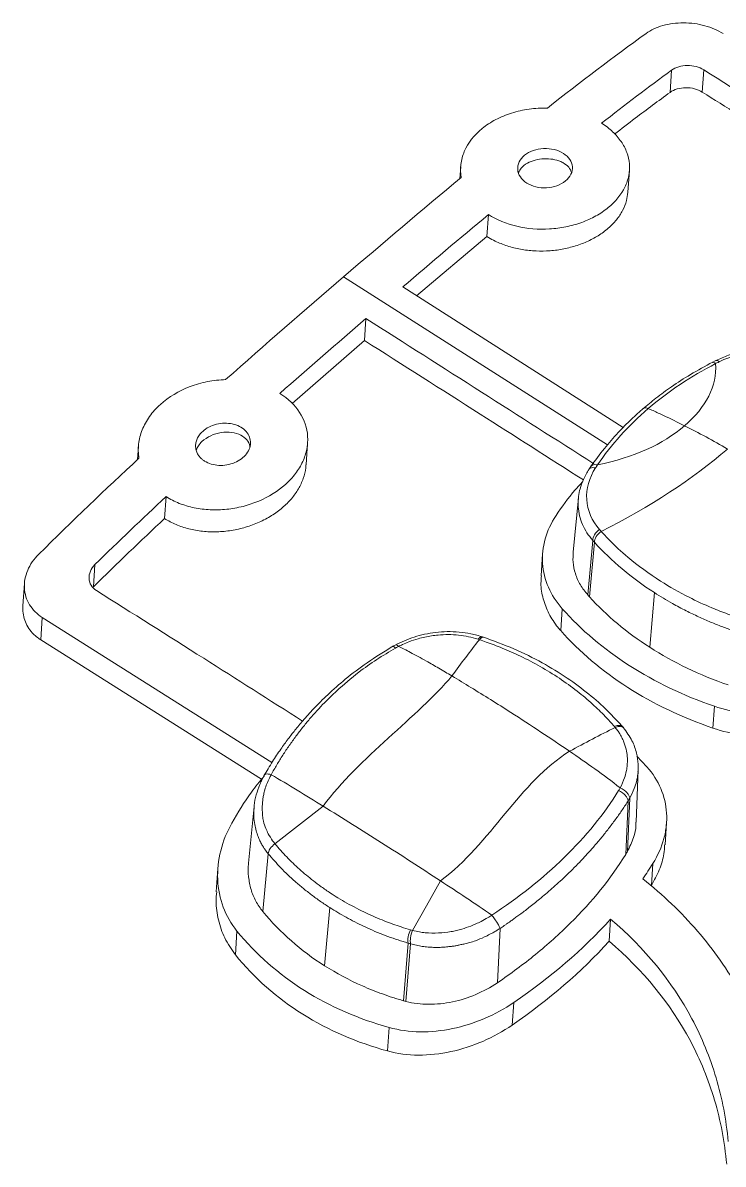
# Model space of a CAD drawing. Header units: inches. Extents: x 1631 to 3663, y 1126 to 1454.
# Drawn here: x 3488.08 to 3493.46, y 1145.9 to 1154.67 of the extents above; entities that cross this region are included whole.
import ezdxf

# ---------------------------------------------------------------- set-up
doc = ezdxf.new("R2010")
doc.units = ezdxf.units.IN
doc.header["$LTSCALE"] = 15

msp = doc.modelspace()

# ---------------------------------------------------------------- linework, layer by layer
at = {"color": 7, "linetype": 'Continuous', "lineweight": 15}
for p, q in [((3493.0544, 1154.1335), (3493.0661, 1154.3039)), ((3493.3131, 1154.3064), (3493.3014, 1154.1357)), ((3491.4463, 1153.5636), (3491.4399, 1153.4692)), ((3492.7307, 1153.365), (3492.7423, 1153.5338)), ((3491.6483, 1153.0257), (3491.6599, 1153.1942)), ((3491.6483, 1153.0257), (3491.108, 1152.5694)), ((3491.001, 1152.6376), (3492.6947, 1151.5576)), ((3490.7184, 1152.3951), (3490.7068, 1152.2268)), ((3490.1514, 1151.7427), (3490.7068, 1152.2268)), ((3493.4062, 1152.0725), (3493.378, 1152.0581)), ((3490.2594, 1151.2712), (3490.271, 1151.4397)), ((3488.9711, 1151.4126), (3488.9641, 1151.3108)), ((3492.4466, 1151.2581), (3492.4309, 1151.2347)), ((3489.1835, 1151.0263), (3489.1719, 1150.8572)), ((3492.3507, 1151.0169), (3492.3097, 1150.5999)), ((3492.4223, 1150.2713), (3492.4609, 1150.6897)), ((3492.4737, 1150.6755), (3492.4352, 1150.2569)), ((3492.0753, 1150.5869), (3492.0637, 1150.4186)), ((3488.6378, 1150.5042), (3488.6261, 1150.3339)), ((3488.096, 1150.3581), (3488.0842, 1150.1865)), ((3492.8979, 1149.8686), (3492.9344, 1150.2884)), ((3492.226, 1150.1652), (3492.2145, 1149.9969)), ((3488.2331, 1150.098), (3488.2212, 1149.9259)), ((3488.2331, 1150.098), (3489.997, 1148.9829)), ((3491.6214, 1149.946), (3491.6109, 1149.9495)), ((3488.2212, 1149.9259), (3489.9167, 1148.8546)), ((3490.9482, 1149.8882), (3490.9232, 1149.8744)), ((3493.3945, 1149.4158), (3493.383, 1149.2476)), ((3492.6986, 1149.2479), (3492.691, 1149.2569)), ((3492.8772, 1148.9497), (3492.8005, 1149.0309)), ((3492.7939, 1148.5251), (3492.8099, 1148.9305)), ((3489.8603, 1148.6448), (3489.8176, 1148.21)), ((3490.02, 1148.3582), (3490.3904, 1148.6472)), ((3492.7142, 1148.2768), (3492.7316, 1148.6871)), ((3492.7444, 1148.7082), (3492.7273, 1148.2989)), ((3493.0158, 1148.3494), (3493.0274, 1148.5182)), ((3489.9681, 1148.2822), (3489.927, 1147.8374)), ((3492.9225, 1148.2076), (3492.9109, 1148.0385)), ((3489.5816, 1148.1673), (3489.5694, 1147.9899)), ((3490.4013, 1147.4208), (3490.4403, 1147.8685)), ((3492.5864, 1147.6095), (3492.598, 1147.7795)), ((3489.7283, 1147.6875), (3489.7158, 1147.5061)), ((3491.7282, 1147.2904), (3491.7498, 1147.7085)), ((3491.0068, 1147.1521), (3491.0427, 1147.5953)), ((3491.0616, 1147.5897), (3491.0262, 1147.1468)), ((3491.8546, 1147.1393), (3491.8427, 1146.9656)), ((3490.8974, 1146.9467), (3490.885, 1146.7662))]:
    msp.add_line(p, q, dxfattribs=at)
at = {"color": 8, "linetype": 'Continuous', "lineweight": 15}
msp.add_line((3492.5734, 1151.4237), (3490.547, 1152.7151), dxfattribs=at)
at = {"color": 7, "linetype": 'Continuous', "lineweight": 15, "flags": 128}
msp.add_lwpolyline([(3491.0774, 1147.6925), (3491.1847, 1147.8828), (3491.292, 1148.0731)], dxfattribs=at)
at = {"color": 7, "linetype": 'Continuous', "lineweight": 15}
for points, knots in [([(3492.87, 1154.5855), (3492.9066, 1154.6118), (3492.9507, 1154.6325), (3493.0248, 1154.6536), (3493.0504, 1154.6589), (3493.1035, 1154.6659), (3493.1312, 1154.6677), (3493.2135, 1154.6674), (3493.2694, 1154.6598), (3493.3728, 1154.6315), (3493.4212, 1154.6107), (3493.4622, 1154.5849)], [0, 0, 0, 0, 0.25, 0.25, 0.375, 0.375, 0.5, 0.5, 0.75, 0.75, 1, 1, 1, 1]), ([(3493.0661, 1154.3039), (3493.0967, 1154.3263), (3493.141, 1154.3394), (3493.2324, 1154.3403), (3493.2789, 1154.328), (3493.3131, 1154.3064)], [0, 0, 0, 0, 0.5, 0.5, 1, 1, 1, 1]), ([(3494.9087, 1153.2954), (3494.6512, 1153.459), (3494.1193, 1153.7972), (3493.5875, 1154.1331), (3493.3131, 1154.3064)], [0, 0, 0, 0, 0.4839249, 1, 1, 1, 1]), ([(3493.3014, 1154.1357), (3493.2672, 1154.1572), (3493.2208, 1154.1696), (3493.1294, 1154.1689), (3493.085, 1154.1559), (3493.0544, 1154.1335)], [0, 0, 0, 0, 0.5, 0.5, 1, 1, 1, 1]), ([(3493.0544, 1154.1335), (3492.9652, 1154.0679), (3492.8238, 1153.9639), (3492.6812, 1153.8538), (3492.6286, 1153.8131)], [0, 0, 0, 0, 0.630648, 1, 1, 1, 1]), ([(3494.8387, 1153.1621), (3494.6922, 1153.2552), (3494.4542, 1153.4065), (3494.1247, 1153.6153), (3493.7587, 1153.847), (3493.4843, 1154.0202), (3493.3014, 1154.1357)], [0, 0, 0, 0, 0.285824, 0.464367, 0.642909, 1, 1, 1, 1]), ([(3491.4511, 1153.4786), (3491.445, 1153.5123), (3491.4439, 1153.5459), (3491.4517, 1153.613), (3491.4607, 1153.6469), (3491.5019, 1153.744), (3491.5492, 1153.8049), (3491.6425, 1153.8807), (3491.6778, 1153.9038), (3491.754, 1153.9437), (3491.7946, 1153.9604), (3491.8808, 1153.9875), (3491.9262, 1153.9977), (3492.0178, 1154.0107), (3492.0648, 1154.0136), (3492.112, 1154.0128)], [0, 0, 0, 0, 0.125, 0.125, 0.25, 0.25, 0.5, 0.5, 0.625, 0.625, 0.75, 0.75, 0.875, 0.875, 1, 1, 1, 1]), ([(3492.5283, 1153.8963), (3492.56, 1153.8762), (3492.5884, 1153.8543), (3492.6388, 1153.807), (3492.6609, 1153.7813), (3492.6975, 1153.7277), (3492.7119, 1153.7), (3492.733, 1153.6425), (3492.7396, 1153.6126), (3492.7445, 1153.5531), (3492.7428, 1153.5232), (3492.7312, 1153.4635), (3492.7212, 1153.4337), (3492.6797, 1153.348), (3492.6356, 1153.2935), (3492.5508, 1153.2241), (3492.519, 1153.2025), (3492.4506, 1153.1643), (3492.4142, 1153.1477), (3492.3372, 1153.1197), (3492.2963, 1153.1082), (3492.2137, 1153.0914), (3492.1717, 1153.0859), (3492.043, 1153.0783), (3491.9576, 1153.0856), (3491.7971, 1153.1236), (3491.7234, 1153.1539), (3491.6599, 1153.1942)], [0, 0, 0, 0, 0.0625, 0.0625, 0.125, 0.125, 0.1875, 0.1875, 0.25, 0.25, 0.3125, 0.3125, 0.375, 0.375, 0.5, 0.5, 0.5625, 0.5625, 0.625, 0.625, 0.6875, 0.6875, 0.75, 0.75, 0.875, 0.875, 1, 1, 1, 1]), ([(3491.9536, 1153.4365), (3491.9125, 1153.4626), (3491.8875, 1153.5003), (3491.8813, 1153.579), (3491.9009, 1153.6197), (3491.9742, 1153.6796), (3492.0279, 1153.6988), (3492.1391, 1153.7041), (3492.1943, 1153.6905), (3492.2765, 1153.6383), (3492.3015, 1153.6009), (3492.3077, 1153.5229), (3492.2882, 1153.4825), (3492.2149, 1153.4225), (3492.1612, 1153.403), (3492.05, 1153.3971), (3491.9948, 1153.4104), (3491.9536, 1153.4365)], [0, 0, 0, 0, 0.125, 0.125, 0.25, 0.25, 0.375, 0.375, 0.5, 0.5, 0.625, 0.625, 0.75, 0.75, 0.875, 0.875, 1, 1, 1, 1]), ([(3491.8902, 1153.5171), (3491.8961, 1153.529), (3491.9094, 1153.556), (3491.956, 1153.59), (3492.0179, 1153.6148), (3492.0871, 1153.6251), (3492.1558, 1153.6208), (3492.2031, 1153.6073), (3492.2254, 1153.5961), (3492.2304, 1153.5936)], [0, 0, 0, 0, 0.133297, 0.302092, 0.465759, 0.626513, 0.787536, 0.952285, 1, 1, 1, 1]), ([(3492.2304, 1153.5936), (3492.2476, 1153.5825), (3492.2808, 1153.5613), (3492.2919, 1153.532), (3492.2973, 1153.5179)], [0, 0, 0, 0, 0.518011, 1, 1, 1, 1]), ([(3492.7292, 1153.3651), (3492.7272, 1153.3439), (3492.7227, 1153.2965), (3492.6928, 1153.2249), (3492.6458, 1153.1528), (3492.5817, 1153.0874), (3492.5044, 1153.0304), (3492.4153, 1152.9835), (3492.3177, 1152.9475), (3492.2137, 1152.9237), (3492.1063, 1152.9121), (3491.9982, 1152.9137), (3491.892, 1152.928), (3491.7912, 1152.9555), (3491.7096, 1152.9892), (3491.6652, 1153.0157), (3491.6483, 1153.0257)], [0, 0, 0, 0, 0.061926, 0.137981, 0.214029, 0.288851, 0.363669, 0.437378, 0.511088, 0.584413, 0.657742, 0.731483, 0.805229, 0.879853, 0.95448, 1, 1, 1, 1]), ([(3490.7184, 1152.3951), (3491.0144, 1152.2068), (3491.5976, 1151.8359), (3492.181, 1151.4629), (3492.4682, 1151.2792)], [0, 0, 0, 0, 0.507665, 1, 1, 1, 1]), ([(3490.7068, 1152.2268), (3491.0029, 1152.0385), (3491.5635, 1151.682), (3492.1243, 1151.3235), (3492.389, 1151.1543)], [0, 0, 0, 0, 0.52809, 1, 1, 1, 1]), ([(3494.0924, 1152.115), (3494.0519, 1152.1273), (3493.9779, 1152.1498), (3493.8692, 1152.1627), (3493.7817, 1152.1643), (3493.7138, 1152.1599), (3493.6524, 1152.152), (3493.5832, 1152.1383), (3493.4977, 1152.1141), (3493.4396, 1152.0875), (3493.4083, 1152.0731)], [0, 0, 0, 0, 0.185308, 0.339144, 0.461567, 0.552614, 0.623758, 0.721089, 0.849538, 1, 1, 1, 1]), ([(3493.4323, 1152.0627), (3493.5256, 1152.1086), (3493.634, 1152.1371), (3493.8542, 1152.1514), (3493.9653, 1152.1371), (3494.0633, 1152.1038)], [0, 0, 0, 0, 0.5, 0.5, 1, 1, 1, 1]), ([(3493.3817, 1152.06), (3493.3242, 1152.0289), (3493.2153, 1151.97), (3493.0711, 1151.8759), (3492.9497, 1151.7876), (3492.8793, 1151.7288), (3492.8466, 1151.7014)], [0, 0, 0, 0, 0.296697, 0.562286, 0.796741, 1, 1, 1, 1]), ([(3493.4046, 1152.0488), (3493.408, 1152.0506), (3493.4171, 1152.0554), (3493.4265, 1152.0599), (3493.4323, 1152.0627)], [0, 0, 0, 0, 0.379417, 1, 1, 1, 1]), ([(3489.6412, 1151.9256), (3489.5942, 1151.9242), (3489.5478, 1151.9189), (3489.4564, 1151.901), (3489.4108, 1151.888), (3489.2818, 1151.8391), (3489.2032, 1151.792), (3489.1087, 1151.7067), (3489.0806, 1151.6753), (3489.0336, 1151.6095), (3489.0147, 1151.5752), (3488.9863, 1151.5039), (3488.977, 1151.4671), (3488.9686, 1151.3943), (3488.9694, 1151.3576), (3488.9755, 1151.3215)], [0, 0, 0, 0, 0.125, 0.125, 0.25, 0.25, 0.5, 0.5, 0.625, 0.625, 0.75, 0.75, 0.875, 0.875, 1, 1, 1, 1]), ([(3489.1835, 1151.0263), (3489.2152, 1151.0062), (3489.2492, 1150.9891), (3489.3215, 1150.9606), (3489.3602, 1150.9491), (3489.4399, 1150.9326), (3489.4808, 1150.9275), (3489.5642, 1150.9236), (3489.6072, 1150.9249), (3489.6917, 1150.9336), (3489.7335, 1150.9411), (3489.8162, 1150.9623), (3489.8569, 1150.976), (3489.9723, 1151.0249), (3490.0431, 1151.0691), (3490.1296, 1151.1465), (3490.1557, 1151.1746), (3490.2001, 1151.2334), (3490.2185, 1151.2638), (3490.2477, 1151.3268), (3490.2584, 1151.3596), (3490.2711, 1151.4245), (3490.2732, 1151.4569), (3490.267, 1151.5545), (3490.2459, 1151.6169), (3490.1728, 1151.7299), (3490.1217, 1151.7795), (3490.0582, 1151.8198)], [0, 0, 0, 0, 0.0625, 0.0625, 0.125, 0.125, 0.1875, 0.1875, 0.25, 0.25, 0.3125, 0.3125, 0.375, 0.375, 0.5, 0.5, 0.5625, 0.5625, 0.625, 0.625, 0.6875, 0.6875, 0.75, 0.75, 0.875, 0.875, 1, 1, 1, 1]), ([(3492.8524, 1151.7064), (3492.8204, 1151.6782), (3492.7516, 1151.6175), (3492.6502, 1151.5145), (3492.5436, 1151.3931), (3492.4787, 1151.3027), (3492.4445, 1151.255)], [0, 0, 0, 0, 0.202986, 0.437297, 0.702959, 1, 1, 1, 1]), ([(3493.1659, 1151.5714), (3493.1117, 1151.5987), (3493.0309, 1151.6382), (3492.9383, 1151.6808), (3492.8993, 1151.6982), (3492.8869, 1151.7037)], [0.8326318, 0.8326318, 0.8326318, 0.8326318, 0.9163172, 0.9581586, 0.9776462, 0.9776462, 0.9776462, 0.9776462]), ([(3489.4794, 1151.2998), (3489.4728, 1151.3043), (3489.4596, 1151.3133), (3489.4433, 1151.3295), (3489.4276, 1151.3501), (3489.4151, 1151.3762), (3489.4091, 1151.4076), (3489.411, 1151.4399), (3489.4214, 1151.4715), (3489.4388, 1151.5018), (3489.4562, 1151.5193), (3489.4649, 1151.528)], [0, 0, 0, 0, 0.084108, 0.167254, 0.250865, 0.375991, 0.502041, 0.626386, 0.751612, 0.875793, 1, 1, 1, 1]), ([(3489.4595, 1151.4494), (3489.4978, 1151.4857), (3489.5519, 1151.5107), (3489.6629, 1151.528), (3489.7179, 1151.5203), (3489.759, 1151.4983)], [0, 0, 0, 0, 0.5, 0.5, 1, 1, 1, 1]), ([(3489.4649, 1151.528), (3489.4932, 1151.5536), (3489.5301, 1151.5726), (3489.6104, 1151.5926), (3489.6536, 1151.5934), (3489.7309, 1151.5768), (3489.7659, 1151.5591), (3489.8151, 1151.5116), (3489.83, 1151.4812), (3489.8341, 1151.4181), (3489.8237, 1151.3852), (3489.7804, 1151.3276), (3489.7483, 1151.3036), (3489.673, 1151.2719), (3489.6303, 1151.2645), (3489.5491, 1151.2687), (3489.5103, 1151.2802), (3489.4794, 1151.2998)], [0, 0, 0, 0, 0.125, 0.125, 0.25, 0.25, 0.375, 0.375, 0.5, 0.5, 0.625, 0.625, 0.75, 0.75, 0.875, 0.875, 1, 1, 1, 1]), ([(3493.4966, 1151.3923), (3493.4412, 1151.4242), (3493.3305, 1151.4861), (3493.2206, 1151.5437), (3493.1659, 1151.5714)], [0.6638154, 0.6638154, 0.6638154, 0.6638154, 0.7482245, 0.8326321, 0.8326321, 0.8326321, 0.8326321]), ([(3489.4174, 1151.3857), (3489.4214, 1151.3965), (3489.4299, 1151.4193), (3489.4493, 1151.439), (3489.4595, 1151.4493)], [0, 0, 0, 0, 0.472869, 1, 1, 1, 1]), ([(3489.759, 1151.4983), (3489.7749, 1151.4872), (3489.8066, 1151.465), (3489.8278, 1151.4304), (3489.8266, 1151.4096), (3489.8264, 1151.4069)], [0, 0, 0, 0, 0.465291, 0.9310546, 1, 1, 1, 1]), ([(3489.1719, 1150.8572), (3489.2006, 1150.841), (3489.2581, 1150.8086), (3489.3576, 1150.7764), (3489.4636, 1150.7577), (3489.5741, 1150.7536), (3489.6859, 1150.7644), (3489.7956, 1150.7893), (3489.8997, 1150.8279), (3489.995, 1150.8784), (3490.0787, 1150.9397), (3490.1485, 1151.009), (3490.2029, 1151.085), (3490.2394, 1151.1649), (3490.2574, 1151.228), (3490.2575, 1151.2633), (3490.2576, 1151.2713)], [0, 0, 0, 0, 0.076157, 0.152318, 0.228459, 0.304599, 0.381019, 0.457435, 0.533292, 0.609142, 0.68377, 0.758393, 0.831911, 0.905429, 0.978563, 1, 1, 1, 1]), ([(3492.4327, 1151.2374), (3492.4169, 1151.2114), (3492.3879, 1151.1634), (3492.3638, 1151.0921), (3492.3524, 1151.0408), (3492.3507, 1151.0125), (3492.3502, 1151.005)], [0, 0, 0, 0, 0.3598911, 0.6636244, 0.9107067, 1, 1, 1, 1]), ([(3492.5129, 1150.7734), (3492.454, 1150.8404), (3492.4196, 1150.9205), (3492.409, 1151.086), (3492.4328, 1151.1709), (3492.4824, 1151.2476)], [0, 0, 0, 0, 0.5, 0.5, 1, 1, 1, 1]), ([(3492.3843, 1151.1417), (3492.3645, 1151.1207), (3492.2868, 1151.0384), (3492.225, 1150.9483), (3492.179, 1150.8812)], [0, 0, 0, 0, 0.254978, 1, 1, 1, 1]), ([(3492.179, 1150.8812), (3492.1406, 1150.8235), (3492.1128, 1150.7635), (3492.0778, 1150.6394), (3492.071, 1150.5755), (3492.0793, 1150.4509), (3492.0945, 1150.3885), (3492.1452, 1150.2716), (3492.1808, 1150.2163), (3492.226, 1150.1652)], [0, 0, 0, 0, 0.25, 0.25, 0.5, 0.5, 0.75, 0.75, 1, 1, 1, 1]), ([(3492.4609, 1150.6897), (3492.4606, 1150.7019), (3492.4652, 1150.7178), (3492.4845, 1150.7488), (3492.4988, 1150.7633), (3492.5129, 1150.7734)], [0, 0, 0, 0, 0.5, 0.5, 1, 1, 1, 1]), ([(3492.5254, 1150.7593), (3492.5115, 1150.7492), (3492.4974, 1150.7348), (3492.4781, 1150.7038), (3492.4734, 1150.6877), (3492.4737, 1150.6755)], [0, 0, 0, 0, 0.5, 0.5, 1, 1, 1, 1]), ([(3493.56, 1150.1017), (3493.5392, 1150.1091), (3493.4768, 1150.1311), (3493.3549, 1150.1792), (3493.1792, 1150.2603), (3492.958, 1150.3859), (3492.7539, 1150.5355), (3492.6092, 1150.6687), (3492.5455, 1150.7375), (3492.5254, 1150.7593)], [0, 0, 0, 0, 0.049986, 0.150014, 0.300068, 0.500104, 0.756065, 0.922724, 1, 1, 1, 1]), ([(3488.2061, 1150.5837), (3488.1688, 1150.5466), (3488.1399, 1150.5046), (3488.1114, 1150.4377), (3488.1046, 1150.4151), (3488.0961, 1150.3693), (3488.0945, 1150.3459), (3488.0981, 1150.2782), (3488.1117, 1150.2342), (3488.1585, 1150.1574), (3488.192, 1150.1238), (3488.2331, 1150.098)], [0, 0, 0, 0, 0.25, 0.25, 0.375, 0.375, 0.5, 0.5, 0.75, 0.75, 1, 1, 1, 1]), ([(3492.4223, 1150.2713), (3492.4022, 1150.2964), (3492.3617, 1150.3476), (3492.3249, 1150.4334), (3492.3057, 1150.5185), (3492.3095, 1150.5743), (3492.3112, 1150.5999)], [0, 0, 0, 0, 0.258173, 0.523838, 0.781649, 1, 1, 1, 1]), ([(3488.6492, 1150.3046), (3488.6151, 1150.3262), (3488.5941, 1150.3602), (3488.5898, 1150.4342), (3488.6067, 1150.4736), (3488.6378, 1150.5042)], [0, 0, 0, 0, 0.5, 0.5, 1, 1, 1, 1]), ([(3492.067, 1150.4184), (3492.0651, 1150.399), (3492.0589, 1150.3395), (3492.077, 1150.2406), (3492.1203, 1150.1263), (3492.172, 1150.0463), (3492.2073, 1150.0052), (3492.2145, 1149.9969)], [0, 0, 0, 0, 0.1283939, 0.3955139, 0.6636052, 0.9317065, 1, 1, 1, 1]), ([(3490.2321, 1149.3017), (3489.9789, 1149.4626), (3489.4512, 1149.7981), (3488.9237, 1150.1313), (3488.6492, 1150.3046)], [0, 0, 0, 0, 0.479762, 1, 1, 1, 1]), ([(3493.5351, 1149.9967), (3493.5075, 1150.0068), (3493.45, 1150.0277), (3493.3628, 1150.0632), (3493.2713, 1150.1035), (3493.1735, 1150.1507), (3493.0589, 1150.2113), (3492.9799, 1150.2602), (3492.9344, 1150.2884)], [0, 0, 0, 0, 0.127967, 0.265783, 0.413448, 0.570963, 0.752655, 1, 1, 1, 1]), ([(3488.0845, 1150.1865), (3488.0841, 1150.1682), (3488.0834, 1150.1304), (3488.0967, 1150.0758), (3488.1208, 1150.0244), (3488.1595, 1149.9714), (3488.1983, 1149.9428), (3488.2212, 1149.9259)], [0, 0, 0, 0, 0.177123, 0.365157, 0.550108, 0.735068, 1, 1, 1, 1]), ([(3492.226, 1150.1652), (3492.3714, 1150.0012), (3492.5431, 1149.8557), (3492.9392, 1149.6018), (3493.157, 1149.4976), (3493.3945, 1149.4158)], [0, 0, 0, 0, 0.5, 0.5, 1, 1, 1, 1]), ([(3491.6147, 1149.9482), (3491.5851, 1149.957), (3491.5268, 1149.9743), (3491.4349, 1149.9872), (3491.344, 1149.9906), (3491.2551, 1149.9846), (3491.1699, 1149.9702), (3491.0636, 1149.9425), (3490.9914, 1149.9084), (3490.9442, 1149.886)], [0, 0, 0, 0, 0.139449, 0.274602, 0.405554, 0.532462, 0.65536, 0.774273, 1, 1, 1, 1]), ([(3490.9695, 1149.8751), (3490.9795, 1149.88), (3491.0055, 1149.8928), (3491.0551, 1149.9137), (3491.1126, 1149.9332), (3491.1871, 1149.9519), (3491.265, 1149.9637), (3491.3519, 1149.9674), (3491.4305, 1149.9629), (3491.5072, 1149.9513), (3491.5554, 1149.9373), (3491.5795, 1149.9303)], [0, 0, 0, 0, 0.05337, 0.138546, 0.255519, 0.339121, 0.49854, 0.623918, 0.749211, 0.874554, 1, 1, 1, 1]), ([(3492.6956, 1149.2515), (3492.656, 1149.2951), (3492.574, 1149.3852), (3492.4297, 1149.5125), (3492.263, 1149.6366), (3492.0712, 1149.7534), (3491.8549, 1149.8615), (3491.6953, 1149.9191), (3491.6134, 1149.9487)], [0, 0, 0, 0, 0.143058, 0.295585, 0.457561, 0.628967, 0.809787, 1, 1, 1, 1]), ([(3492.2145, 1149.9969), (3492.3598, 1149.8329), (3492.5316, 1149.6874), (3492.9277, 1149.4335), (3493.1455, 1149.3293), (3493.383, 1149.2476)], [0, 0, 0, 0, 0.5, 0.5, 1, 1, 1, 1]), ([(3490.9308, 1149.8788), (3490.8622, 1149.8371), (3490.733, 1149.7586), (3490.5661, 1149.6303), (3490.4303, 1149.5109), (3490.3227, 1149.4035), (3490.2396, 1149.3117), (3490.1751, 1149.2342), (3490.1184, 1149.1612), (3490.0609, 1149.0815), (3489.9978, 1148.9868), (3489.9571, 1148.9169), (3489.9353, 1148.8797)], [0, 0, 0, 0, 0.164943, 0.310398, 0.436429, 0.543047, 0.630246, 0.698015, 0.756626, 0.826225, 0.907351, 1, 1, 1, 1]), ([(3489.991, 1148.8894), (3490.0053, 1148.9148), (3490.0339, 1148.9656), (3490.0803, 1149.0402), (3490.1291, 1149.1135), (3490.1799, 1149.1841), (3490.2324, 1149.2522), (3490.3038, 1149.3395), (3490.3905, 1149.434), (3490.5148, 1149.5551), (3490.6476, 1149.667), (3490.7996, 1149.7766), (3490.8976, 1149.8342), (3490.9466, 1149.863)], [0, 0, 0, 0, 0.064736, 0.129517, 0.194332, 0.259176, 0.32103, 0.382916, 0.506385, 0.599971, 0.759212, 0.879541, 1, 1, 1, 1]), ([(3490.9695, 1149.8751), (3490.9841, 1149.8682), (3491.0144, 1149.8539), (3491.0639, 1149.8279), (3491.1207, 1149.7977), (3491.1932, 1149.7574), (3491.2798, 1149.7073), (3491.3455, 1149.6685), (3491.3794, 1149.6484)], [0, 0, 0, 0, 0.108938, 0.225684, 0.368054, 0.524715, 0.754983, 1, 1, 1, 1]), ([(3491.5897, 1149.9269), (3491.6073, 1149.9211), (3491.6664, 1149.9009), (3491.7734, 1149.8601), (3491.9126, 1149.7983), (3492.0601, 1149.7213), (3492.2054, 1149.6318), (3492.3398, 1149.5346), (3492.4566, 1149.4361), (3492.5508, 1149.3447), (3492.6041, 1149.2862), (3492.6267, 1149.2599)], [0.0280886, 0.0280886, 0.0280886, 0.0280886, 0.0664527, 0.157988, 0.2678486, 0.3894097, 0.5161658, 0.6416716, 0.759436, 0.862885, 0.9439404, 0.9439404, 0.9439404, 0.9439404]), ([(3491.3794, 1149.6484), (3491.4281, 1149.6189), (3491.5268, 1149.5592), (3491.6775, 1149.4657), (3491.8568, 1149.3524), (3492.0587, 1149.2204), (3492.2095, 1149.1187), (3492.2829, 1149.0691)], [0, 0, 0, 0, 0.16255, 0.329302, 0.501547, 0.757055, 1, 1, 1, 1]), ([(3493.3945, 1149.4158), (3493.4688, 1149.3902), (3493.5464, 1149.3728), (3493.7081, 1149.3535), (3493.792, 1149.352), (3493.957, 1149.3652), (3494.0404, 1149.3802), (3494.1981, 1149.425), (3494.273, 1149.4546), (3494.3437, 1149.4918)], [0, 0, 0, 0, 0.25, 0.25, 0.5, 0.5, 0.75, 0.75, 1, 1, 1, 1]), ([(3492.6331, 1149.2524), (3492.6408, 1149.2426), (3492.6548, 1149.2247), (3492.6711, 1149.199), (3492.6826, 1149.1782), (3492.6903, 1149.1625), (3492.6948, 1149.1523), (3492.7009, 1149.1378), (3492.7087, 1149.1162), (3492.7198, 1149.0776), (3492.7279, 1149.03), (3492.7273, 1148.985), (3492.7237, 1148.9462), (3492.718, 1148.9103), (3492.7035, 1148.8551), (3492.6835, 1148.8141), (3492.6709, 1148.7881)], [0, 0, 0, 0, 0.073864, 0.13496, 0.183281, 0.218843, 0.241655, 0.251719, 0.316035, 0.383138, 0.500567, 0.614429, 0.660338, 0.738338, 0.834565, 1, 1, 1, 1]), ([(3492.8079, 1148.9089), (3492.809, 1148.9291), (3492.8118, 1148.9792), (3492.7982, 1149.0609), (3492.7646, 1149.1579), (3492.7202, 1149.2182), (3492.6964, 1149.2506)], [0, 0, 0, 0, 0.158458, 0.393305, 0.673976, 1, 1, 1, 1]), ([(3493.383, 1149.2476), (3493.4572, 1149.222), (3493.5348, 1149.2045), (3493.6965, 1149.1853), (3493.7805, 1149.1838), (3493.9455, 1149.1971), (3494.0289, 1149.2121), (3494.1866, 1149.2569), (3494.2614, 1149.2865), (3494.3322, 1149.3237)], [0, 0, 0, 0, 0.25, 0.25, 0.5, 0.5, 0.75, 0.75, 1, 1, 1, 1]), ([(3492.6709, 1148.7882), (3492.6066, 1148.8397), (3492.542, 1148.8871), (3492.4127, 1148.9799), (3492.348, 1149.0248), (3492.2829, 1149.0691)], [0, 0, 0, 0, 0.5, 0.5, 1, 1, 1, 1]), ([(3489.9418, 1148.8909), (3489.9282, 1148.8655), (3489.9011, 1148.8146), (3489.8752, 1148.7339), (3489.8613, 1148.6724), (3489.8604, 1148.6383), (3489.8602, 1148.6316)], [0, 0, 0, 0, 0.306704, 0.614828, 0.924253, 1, 1, 1, 1]), ([(3492.8097, 1148.9276), (3492.8097, 1148.927), (3492.8096, 1148.9169), (3492.8077, 1148.8969), (3492.8037, 1148.8677), (3492.7954, 1148.8296), (3492.7792, 1148.7756), (3492.7572, 1148.733), (3492.7444, 1148.7082)], [0, 0, 0, 0, 0.008259, 0.1358037, 0.2684846, 0.4018647, 0.6517446, 1, 1, 1, 1]), ([(3492.9225, 1148.2076), (3492.9611, 1148.2695), (3492.9891, 1148.3331), (3493.0158, 1148.4309), (3493.0221, 1148.4641), (3493.029, 1148.5297), (3493.0297, 1148.5621), (3493.0237, 1148.6587), (3493.0086, 1148.7227), (3492.958, 1148.8418), (3492.9224, 1148.8981), (3492.8772, 1148.9497)], [0, 0, 0, 0, 0.25, 0.25, 0.375, 0.375, 0.5, 0.5, 0.75, 0.75, 1, 1, 1, 1]), ([(3489.936, 1148.8793), (3489.9028, 1148.8383), (3489.8103, 1148.7244), (3489.7364, 1148.5986), (3489.6892, 1148.5181)], [0, 0, 0, 0, 0.359675, 1, 1, 1, 1]), ([(3490.02, 1148.3582), (3490.0168, 1148.362), (3490.0105, 1148.3697), (3489.9924, 1148.3949), (3489.971, 1148.4298), (3489.9472, 1148.48), (3489.932, 1148.5263), (3489.9243, 1148.573), (3489.9228, 1148.6097), (3489.9227, 1148.6428), (3489.9238, 1148.6733), (3489.9278, 1148.7056), (3489.9332, 1148.7391), (3489.9425, 1148.7772), (3489.9567, 1148.8192), (3489.9742, 1148.8576), (3489.9865, 1148.8807), (3489.9911, 1148.8893)], [0, 0, 0, 0, 0.027051, 0.054088, 0.168791, 0.250256, 0.357893, 0.434442, 0.505535, 0.554377, 0.610991, 0.667665, 0.725355, 0.788482, 0.870086, 0.951714, 1, 1, 1, 1]), ([(3492.6597, 1148.7689), (3492.5501, 1148.5896), (3492.407, 1148.4143), (3492.0751, 1148.0911), (3491.8866, 1147.9423), (3491.6858, 1147.8098)], [0, 0, 0, 0, 0.5, 0.5, 1, 1, 1, 1]), ([(3492.7315, 1148.6871), (3492.7318, 1148.6938), (3492.7298, 1148.7013), (3492.7226, 1148.7163), (3492.7176, 1148.7234), (3492.6995, 1148.7441), (3492.6804, 1148.759), (3492.6597, 1148.7689)], [0, 0, 0, 0, 0.25, 0.25, 0.5, 0.5, 1, 1, 1, 1]), ([(3492.6709, 1148.7881), (3492.6922, 1148.779), (3492.7117, 1148.7647), (3492.7303, 1148.7445), (3492.7354, 1148.7374), (3492.7428, 1148.7225), (3492.7447, 1148.7149), (3492.7444, 1148.7082)], [0, 0, 0, 0, 0.5, 0.5, 0.75, 0.75, 1, 1, 1, 1]), ([(3489.9681, 1148.2822), (3489.9647, 1148.2864), (3489.9577, 1148.295), (3489.9466, 1148.31), (3489.9337, 1148.3287), (3489.9192, 1148.3527), (3489.9039, 1148.3819), (3489.8886, 1148.4173), (3489.8744, 1148.4595), (3489.8633, 1148.5099), (3489.8562, 1148.568), (3489.8587, 1148.6098), (3489.86, 1148.6316)], [0, 0, 0, 0, 0.042693, 0.088483, 0.149112, 0.224326, 0.313208, 0.414045, 0.534291, 0.670788, 0.828544, 1, 1, 1, 1]), ([(3490.3904, 1148.6472), (3490.5393, 1148.5551), (3490.8388, 1148.3672), (3491.1407, 1148.1724), (3491.292, 1148.0731)], [0.2508421, 0.2508421, 0.2508421, 0.2508421, 0.499242, 0.747642, 0.747642, 0.747642, 0.747642]), ([(3492.728, 1148.6815), (3492.7129, 1148.6584), (3492.6829, 1148.6122), (3492.6342, 1148.5432), (3492.5829, 1148.4747), (3492.529, 1148.4073), (3492.4736, 1148.3415), (3492.4175, 1148.2783), (3492.3615, 1148.2184), (3492.3062, 1148.1622), (3492.2522, 1148.1096), (3492.1996, 1148.0606), (3492.1488, 1148.0151), (3492.1002, 1147.9731), (3492.0542, 1147.9347), (3492.0112, 1147.8998), (3491.9715, 1147.8685), (3491.9352, 1147.8406), (3491.9021, 1147.8158), (3491.8723, 1147.794), (3491.8455, 1147.7747), (3491.8215, 1147.7578), (3491.8001, 1147.7429), (3491.7813, 1147.7299), (3491.7648, 1147.7186), (3491.7546, 1147.7117), (3491.7498, 1147.7085)], [0, 0, 0, 0, 0.0647907, 0.1294524, 0.1941463, 0.2587855, 0.322516, 0.3844383, 0.4438276, 0.5003689, 0.5540505, 0.6048797, 0.6528673, 0.6978861, 0.7396999, 0.7781569, 0.8131905, 0.8448086, 0.873157, 0.898515, 0.9211385, 0.9412491, 0.959038, 0.9746696, 0.988284, 1, 1, 1, 1]), ([(3489.6892, 1148.5181), (3489.6506, 1148.4495), (3489.6221, 1148.3785), (3489.5853, 1148.2322), (3489.5773, 1148.1571), (3489.5835, 1148.0115), (3489.5978, 1147.9388), (3489.6476, 1147.8051), (3489.6826, 1147.7434), (3489.7283, 1147.6875)], [0, 0, 0, 0, 0.25, 0.25, 0.5, 0.5, 0.75, 0.75, 1, 1, 1, 1]), ([(3492.7919, 1148.5252), (3492.7922, 1148.517), (3492.7933, 1148.4777), (3492.7757, 1148.4004), (3492.7443, 1148.3344), (3492.7273, 1148.2989)], [0, 0, 0, 0, 0.107441, 0.519348, 1, 1, 1, 1]), ([(3490.02, 1148.3582), (3490.0064, 1148.3484), (3489.9926, 1148.335), (3489.9735, 1148.307), (3489.9684, 1148.2929), (3489.9681, 1148.2822)], [0, 0, 0, 0, 0.5, 0.5, 1, 1, 1, 1]), ([(3490.4403, 1147.8685), (3490.4164, 1147.8841), (3490.369, 1147.9153), (3490.3013, 1147.9648), (3490.2365, 1148.0156), (3490.1565, 1148.0835), (3490.0648, 1148.1701), (3489.9999, 1148.2453), (3489.9681, 1148.2822)], [0, 0, 0, 0, 0.133408, 0.2652, 0.395371, 0.523916, 0.766411, 1, 1, 1, 1]), ([(3491.0609, 1147.6972), (3491.0374, 1147.7043), (3490.9692, 1147.725), (3490.8551, 1147.7658), (3490.7152, 1147.8274), (3490.5974, 1147.8877), (3490.5062, 1147.9404), (3490.4408, 1147.9824), (3490.3779, 1148.0264), (3490.2979, 1148.0864), (3490.2081, 1148.1614), (3490.1092, 1148.256), (3490.0497, 1148.3241), (3490.02, 1148.3582)], [0, 0, 0, 0, 0.056454, 0.163882, 0.281066, 0.415403, 0.477686, 0.532774, 0.602256, 0.663605, 0.775728, 0.887881, 1, 1, 1, 1]), ([(3492.7142, 1148.2767), (3492.5994, 1148.0914), (3492.4552, 1147.9136), (3492.2048, 1147.6649), (3492.1152, 1147.585), (3491.9283, 1147.4326), (3491.8304, 1147.3598), (3491.7282, 1147.2904)], [0, 0, 0, 0, 0.5, 0.5, 0.75, 0.75, 1, 1, 1, 1]), ([(3492.9109, 1148.0385), (3492.9325, 1148.0779), (3492.9756, 1148.1566), (3493.0083, 1148.2625), (3493.0114, 1148.3267), (3493.0126, 1148.3497)], [0, 0, 0, 0, 0.39072, 0.781437, 1, 1, 1, 1]), ([(3489.927, 1147.8374), (3489.9079, 1147.8636), (3489.8696, 1147.9161), (3489.8329, 1148.0071), (3489.8156, 1148.1037), (3489.8112, 1148.1726), (3489.8177, 1148.208), (3489.8181, 1148.21)], [0, 0, 0, 0, 0.246444, 0.492916, 0.739144, 0.985428, 1, 1, 1, 1]), ([(3492.9225, 1148.2076), (3492.91, 1148.1877), (3492.8851, 1148.1482), (3492.8583, 1148.1092), (3492.845, 1148.0898)], [0, 0, 0, 0, 0.501635, 1, 1, 1, 1]), ([(3493.9237, 1146.1491), (3493.9057, 1146.3435), (3493.8684, 1146.5293), (3493.7574, 1146.8868), (3493.6835, 1147.0588), (3493.4982, 1147.3891), (3493.3893, 1147.5432), (3493.1406, 1147.8314), (3493.0008, 1147.9656), (3492.845, 1148.0898)], [0, 0, 0, 0, 0.25, 0.25, 0.5, 0.5, 0.75, 0.75, 1, 1, 1, 1]), ([(3489.5727, 1147.9897), (3489.5704, 1147.9658), (3489.5634, 1147.8924), (3489.5826, 1147.7712), (3489.6289, 1147.6292), (3489.6865, 1147.5477), (3489.7158, 1147.5061)], [0, 0, 0, 0, 0.1354641, 0.4153658, 0.7020554, 1, 1, 1, 1]), ([(3491.0427, 1147.5953), (3491.0297, 1147.5993), (3490.991, 1147.6114), (3490.8984, 1147.6415), (3490.7739, 1147.6894), (3490.6547, 1147.7464), (3490.5449, 1147.8043), (3490.4819, 1147.8429), (3490.4403, 1147.8684)], [0, 0, 0, 0, 0.060339, 0.178567, 0.434166, 0.659301, 0.77445, 1, 1, 1, 1]), ([(3491.6859, 1147.8097), (3491.6761, 1147.8033), (3491.6494, 1147.7858), (3491.5956, 1147.7569), (3491.5282, 1147.7272), (3491.4647, 1147.7053), (3491.414, 1147.6915), (3491.3546, 1147.6797), (3491.2739, 1147.6714), (3491.1926, 1147.6725), (3491.1263, 1147.6808), (3491.0947, 1147.6884), (3491.0774, 1147.6925)], [0, 0, 0, 0, 0.054054, 0.147817, 0.280599, 0.392198, 0.457137, 0.523444, 0.67387, 0.838047, 0.911635, 1, 1, 1, 1]), ([(3491.7498, 1147.7085), (3491.7476, 1147.7141), (3491.7439, 1147.7216), (3491.7349, 1147.7379), (3491.7297, 1147.7465), (3491.7189, 1147.7636), (3491.7128, 1147.7728), (3491.6995, 1147.7918), (3491.6925, 1147.8013), (3491.6859, 1147.8097)], [0, 0, 0, 0, 0.25, 0.25, 0.5, 0.5, 0.75, 0.75, 1, 1, 1, 1]), ([(3492.598, 1147.7795), (3492.8592, 1147.5579), (3493.0675, 1147.3039), (3493.2995, 1146.8684), (3493.3615, 1146.7168), (3493.4545, 1146.4027), (3493.4857, 1146.2397), (3493.5011, 1146.0694)], [0, 0, 0, 0, 0.5, 0.5, 0.75, 0.75, 1, 1, 1, 1]), ([(3489.7283, 1147.6875), (3489.8742, 1147.5088), (3490.0472, 1147.3565), (3490.4449, 1147.106), (3490.6622, 1147.0123), (3490.8974, 1146.9467)], [0, 0, 0, 0, 0.5, 0.5, 1, 1, 1, 1]), ([(3491.0427, 1147.5953), (3491.0402, 1147.6072), (3491.0403, 1147.6247), (3491.047, 1147.6626), (3491.0536, 1147.6822), (3491.0609, 1147.6972)], [0, 0, 0, 0, 0.5, 0.5, 1, 1, 1, 1]), ([(3491.0774, 1147.6925), (3491.0695, 1147.675), (3491.0639, 1147.6542), (3491.0601, 1147.6283), (3491.0594, 1147.6202), (3491.0594, 1147.6042), (3491.0601, 1147.5964), (3491.0616, 1147.5897)], [0, 0, 0, 0, 0.5, 0.5, 0.75, 0.75, 1, 1, 1, 1]), ([(3491.4484, 1147.5832), (3491.4587, 1147.5852), (3491.4816, 1147.5896), (3491.5188, 1147.5997), (3491.5691, 1147.6163), (3491.6205, 1147.6371), (3491.6561, 1147.6557), (3491.6696, 1147.6628)], [0, 0, 0, 0, 0.133677, 0.296761, 0.48934, 0.806744, 1, 1, 1, 1]), ([(3491.6696, 1147.6628), (3491.6776, 1147.6666), (3491.6949, 1147.6749), (3491.7217, 1147.6902), (3491.7401, 1147.7021), (3491.7498, 1147.7085)], [0, 0, 0, 0, 0.289642, 0.622814, 1, 1, 1, 1]), ([(3491.0616, 1147.5897), (3491.0585, 1147.5908), (3491.0521, 1147.593), (3491.0459, 1147.5945), (3491.0427, 1147.5953)], [0, 0, 0, 0, 0.490926, 1, 1, 1, 1]), ([(3491.0616, 1147.5897), (3491.0766, 1147.5856), (3491.1062, 1147.5777), (3491.151, 1147.5697), (3491.1948, 1147.5645), (3491.2374, 1147.562), (3491.2785, 1147.562), (3491.318, 1147.5639), (3491.3437, 1147.5667), (3491.3563, 1147.5681)], [0, 0, 0, 0, 0.161258, 0.316381, 0.465363, 0.608206, 0.744918, 0.875511, 1, 1, 1, 1]), ([(3491.3563, 1147.5681), (3491.3605, 1147.5686), (3491.369, 1147.5697), (3491.3823, 1147.5709), (3491.3961, 1147.5723), (3491.4053, 1147.5739), (3491.41, 1147.5747)], [0, 0, 0, 0, 0.235818, 0.482458, 0.738124, 1, 1, 1, 1]), ([(3491.41, 1147.5747), (3491.4177, 1147.5765), (3491.4304, 1147.5795), (3491.4433, 1147.5822), (3491.4484, 1147.5832)], [0, 0, 0, 0, 0.6077689, 1, 1, 1, 1]), ([(3492.5864, 1147.6095), (3492.8475, 1147.3879), (3493.0558, 1147.1337), (3493.2879, 1146.6974), (3493.3498, 1146.5455), (3493.4427, 1146.2306), (3493.4739, 1146.0672), (3493.4892, 1145.8962)], [0, 0, 0, 0, 0.5, 0.5, 0.75, 0.75, 1, 1, 1, 1]), ([(3489.7158, 1147.5061), (3489.8618, 1147.3264), (3490.0349, 1147.1735), (3490.4328, 1146.9233), (3490.65, 1146.8306), (3490.885, 1146.7662)], [0, 0, 0, 0, 0.5, 0.5, 1, 1, 1, 1]), ([(3491.0068, 1147.152), (3490.9997, 1147.1534), (3490.9932, 1147.156), (3490.9796, 1147.16), (3490.9729, 1147.1621), (3490.9526, 1147.1683), (3490.9392, 1147.1725), (3490.899, 1147.1855), (3490.8724, 1147.1946), (3490.7935, 1147.2232), (3490.7418, 1147.2439), (3490.5899, 1147.3111), (3490.4931, 1147.3627), (3490.4013, 1147.4208)], [0, 0, 0, 0, 0.03125, 0.03125, 0.0625, 0.0625, 0.125, 0.125, 0.25, 0.25, 0.5, 0.5, 1, 1, 1, 1]), ([(3491.7282, 1147.2904), (3491.6238, 1147.2195), (3491.504, 1147.1688), (3491.3227, 1147.131), (3491.2607, 1147.1245), (3491.1408, 1147.1254), (3491.0826, 1147.1324), (3491.0262, 1147.1468)], [0, 0, 0, 0, 0.5, 0.5, 0.75, 0.75, 1, 1, 1, 1]), ([(3490.8974, 1146.9467), (3490.9736, 1146.9254), (3491.0526, 1146.9148), (3491.2161, 1146.9123), (3491.3005, 1146.9209), (3491.4659, 1146.9553), (3491.5492, 1146.9816), (3491.7076, 1147.0493), (3491.7831, 1147.0904), (3491.8546, 1147.1393)], [0, 0, 0, 0, 0.25, 0.25, 0.5, 0.5, 0.75, 0.75, 1, 1, 1, 1]), ([(3490.885, 1146.7662), (3490.9613, 1146.7452), (3491.0404, 1146.7351), (3491.204, 1146.7339), (3491.2883, 1146.7431), (3491.4538, 1146.7787), (3491.537, 1146.8057), (3491.6955, 1146.8745), (3491.771, 1146.9162), (3491.8427, 1146.9656)], [0, 0, 0, 0, 0.25, 0.25, 0.5, 0.5, 0.75, 0.75, 1, 1, 1, 1])]:
    msp.add_open_spline(points, degree=3, knots=knots, dxfattribs=at)
for points in [[(3492.112, 1154.0128), (3492.3664, 1154.2131), (3492.6193, 1154.4055), (3492.87, 1154.5855)], [(3493.0661, 1154.3039), (3492.8878, 1154.1732), (3492.7084, 1154.0369), (3492.5283, 1153.8963)], [(3490.547, 1152.7151), (3490.8488, 1152.974), (3491.1503, 1153.2299), (3491.4511, 1153.4786)], [(3491.6599, 1153.1942), (3491.4405, 1153.0117), (3491.2209, 1152.8256), (3491.001, 1152.6376)], [(3489.6412, 1151.9256), (3489.9434, 1152.1944), (3490.2453, 1152.4562), (3490.547, 1152.7151)], [(3490.0582, 1151.8198), (3490.2784, 1152.0145), (3490.4984, 1152.2057), (3490.7184, 1152.3951)], [(3492.8869, 1151.7037), (3493.0402, 1151.8351), (3493.2146, 1151.9508), (3493.4046, 1152.0488)], [(3493.4046, 1152.0488), (3493.4138, 1151.8748), (3493.3327, 1151.7145), (3493.1659, 1151.5714)], [(3492.4973, 1151.2703), (3492.6032, 1151.4262), (3492.7337, 1151.5721), (3492.8869, 1151.7037)], [(3492.4973, 1151.2703), (3492.7747, 1151.3264), (3492.9991, 1151.4282), (3493.1659, 1151.5714)], [(3492.5254, 1150.7593), (3492.9014, 1150.9481), (3493.2278, 1151.1617), (3493.4966, 1151.3923)], [(3488.9755, 1151.3215), (3488.7184, 1151.083), (3488.4619, 1150.8382), (3488.2061, 1150.5837)], [(3492.4824, 1151.2476), (3492.4873, 1151.2552), (3492.4923, 1151.2628), (3492.4973, 1151.2703)], [(3488.6378, 1150.5042), (3488.8194, 1150.6824), (3489.0013, 1150.856), (3489.1835, 1151.0263)], [(3488.6261, 1150.3339), (3488.8077, 1150.5126), (3488.9897, 1150.6866), (3489.1719, 1150.8572)], [(3492.5129, 1150.7734), (3492.5169, 1150.7686), (3492.5211, 1150.7639), (3492.5254, 1150.7593)], [(3492.4737, 1150.6755), (3492.4694, 1150.6802), (3492.4652, 1150.6849), (3492.4609, 1150.6897)], [(3492.9344, 1150.2884), (3492.7591, 1150.4015), (3492.604, 1150.5319), (3492.4737, 1150.6755)], [(3492.4223, 1150.2713), (3492.4265, 1150.2664), (3492.4308, 1150.2616), (3492.4352, 1150.2569)], [(3492.8979, 1149.8686), (3492.7217, 1149.9817), (3492.5662, 1150.1122), (3492.4352, 1150.2569)], [(3490.9466, 1149.863), (3490.9541, 1149.8671), (3490.9617, 1149.8712), (3490.9694, 1149.8752)], [(3491.5897, 1149.9269), (3491.5202, 1149.8382), (3491.4499, 1149.7453), (3491.3794, 1149.6484)], [(3491.5795, 1149.9303), (3491.5829, 1149.9292), (3491.5863, 1149.9281), (3491.5897, 1149.9269)], [(3493.5014, 1149.579), (3493.283, 1149.6546), (3493.0801, 1149.7519), (3492.8979, 1149.8686)], [(3490.3904, 1148.6472), (3490.6676, 1149.0233), (3491.1162, 1149.3343), (3491.3794, 1149.6484)], [(3492.6331, 1149.2524), (3492.5169, 1149.1953), (3492.4001, 1149.1341), (3492.2829, 1149.0691)], [(3492.6267, 1149.2599), (3492.6289, 1149.2574), (3492.631, 1149.2549), (3492.6331, 1149.2524)], [(3492.2829, 1149.0691), (3491.901, 1148.834), (3491.6783, 1148.3629), (3491.292, 1148.0731)], [(3489.991, 1148.8894), (3490.1235, 1148.8123), (3490.2561, 1148.7303), (3490.3904, 1148.6472)], [(3492.6597, 1148.7689), (3492.6634, 1148.7753), (3492.6671, 1148.7818), (3492.6709, 1148.7882)], [(3492.7316, 1148.6871), (3492.7304, 1148.6853), (3492.7292, 1148.6834), (3492.728, 1148.6815)], [(3492.7444, 1148.7082), (3492.7403, 1148.7011), (3492.736, 1148.6941), (3492.7316, 1148.6871)], [(3492.7142, 1148.2768), (3492.7188, 1148.2841), (3492.7231, 1148.2914), (3492.7273, 1148.2989)], [(3491.292, 1148.0731), (3491.4225, 1147.9876), (3491.5543, 1147.9009), (3491.6858, 1147.8098)], [(3490.4013, 1147.4208), (3490.2202, 1147.5357), (3490.0603, 1147.6764), (3489.927, 1147.8374)], [(3491.8546, 1147.1393), (3492.1356, 1147.3313), (3492.3847, 1147.5429), (3492.598, 1147.7795)], [(3491.0774, 1147.6925), (3491.0719, 1147.694), (3491.0664, 1147.6955), (3491.0609, 1147.6972)], [(3491.8427, 1146.9656), (3492.1235, 1147.1593), (3492.3728, 1147.3719), (3492.5864, 1147.6095)], [(3491.0068, 1147.1521), (3491.0132, 1147.1502), (3491.0197, 1147.1485), (3491.0262, 1147.1468)]]:
    msp.add_open_spline(points, degree=3, dxfattribs=at)
at = {"color": 8, "linetype": 'Continuous', "lineweight": 15}
for points, knots in [([(3493.4046, 1152.0488), (3493.4002, 1152.052), (3493.3912, 1152.0586), (3493.3823, 1152.0609), (3493.3793, 1152.0581), (3493.3786, 1152.0575)], [0, 0, 0, 0, 0.423856, 0.868708, 1, 1, 1, 1]), ([(3493.4065, 1152.0717), (3493.4072, 1152.0723), (3493.4102, 1152.0751), (3493.419, 1152.0727), (3493.4279, 1152.066), (3493.4323, 1152.0627)], [0, 0, 0, 0, 0.1241713, 0.5740214, 1, 1, 1, 1]), ([(3492.8502, 1151.7032), (3492.8519, 1151.7048), (3492.8565, 1151.7093), (3492.8693, 1151.7099), (3492.8811, 1151.7057), (3492.8869, 1151.7037)], [0, 0, 0, 0, 0.2228181, 0.6207328, 1, 1, 1, 1]), ([(3492.4465, 1151.2579), (3492.4465, 1151.258), (3492.4483, 1151.2629), (3492.4581, 1151.2685), (3492.4752, 1151.2734), (3492.4901, 1151.2713), (3492.4973, 1151.2703)], [0, 0, 0, 0, 0.001733, 0.339979, 0.677962, 1, 1, 1, 1]), ([(3492.4824, 1151.2476), (3492.4752, 1151.2486), (3492.4604, 1151.2506), (3492.4431, 1151.2459), (3492.4329, 1151.24), (3492.4311, 1151.2346), (3492.4309, 1151.2341)], [0, 0, 0, 0, 0.310293, 0.637955, 0.968175, 1, 1, 1, 1]), ([(3492.4609, 1150.6897), (3492.4452, 1150.7092), (3492.4137, 1150.7481), (3492.3804, 1150.8124), (3492.3575, 1150.8795), (3492.3481, 1150.9487), (3492.3464, 1150.9967), (3492.3513, 1151.0211), (3492.3515, 1151.0222)], [0, 0, 0, 0, 0.1991997, 0.3975763, 0.5953199, 0.793049, 0.9907852, 1, 1, 1, 1]), ([(3491.5795, 1149.9303), (3491.5842, 1149.9357), (3491.5941, 1149.9468), (3491.6052, 1149.9521), (3491.6095, 1149.949), (3491.6105, 1149.9483)], [0, 0, 0, 0, 0.421976, 0.873225, 1, 1, 1, 1]), ([(3491.6208, 1149.9451), (3491.6199, 1149.9457), (3491.6159, 1149.9485), (3491.6049, 1149.9438), (3491.5949, 1149.9327), (3491.5897, 1149.9269)], [0, 0, 0, 0, 0.111751, 0.53862, 1, 1, 1, 1]), ([(3490.9466, 1149.863), (3490.9425, 1149.8665), (3490.9342, 1149.8737), (3490.9264, 1149.8767), (3490.9243, 1149.8742), (3490.9238, 1149.8736)], [0, 0, 0, 0, 0.416827, 0.857006, 1, 1, 1, 1]), ([(3490.9484, 1149.8872), (3490.9488, 1149.8877), (3490.9507, 1149.89), (3490.9579, 1149.8864), (3490.9657, 1149.8788), (3490.9695, 1149.8751)], [0, 0, 0, 0, 0.138196, 0.583227, 1, 1, 1, 1]), ([(3492.6267, 1149.2599), (3492.6363, 1149.2634), (3492.6547, 1149.27), (3492.6777, 1149.2682), (3492.6865, 1149.2604), (3492.6908, 1149.2566)], [0, 0, 0, 0, 0.358017, 0.687762, 1, 1, 1, 1]), ([(3492.6985, 1149.2478), (3492.6941, 1149.2518), (3492.6851, 1149.2598), (3492.6616, 1149.262), (3492.6428, 1149.2557), (3492.6331, 1149.2524)], [0, 0, 0, 0, 0.315604, 0.643857, 1, 1, 1, 1]), ([(3489.94, 1148.887), (3489.9401, 1148.8874), (3489.9409, 1148.8915), (3489.9504, 1148.8948), (3489.9677, 1148.8957), (3489.9834, 1148.8914), (3489.991, 1148.8894)], [0, 0, 0, 0, 0.034211, 0.36198, 0.68975, 1, 1, 1, 1])]:
    msp.add_open_spline(points, degree=3, knots=knots, dxfattribs=at)

doc.saveas('drawing.dxf')
